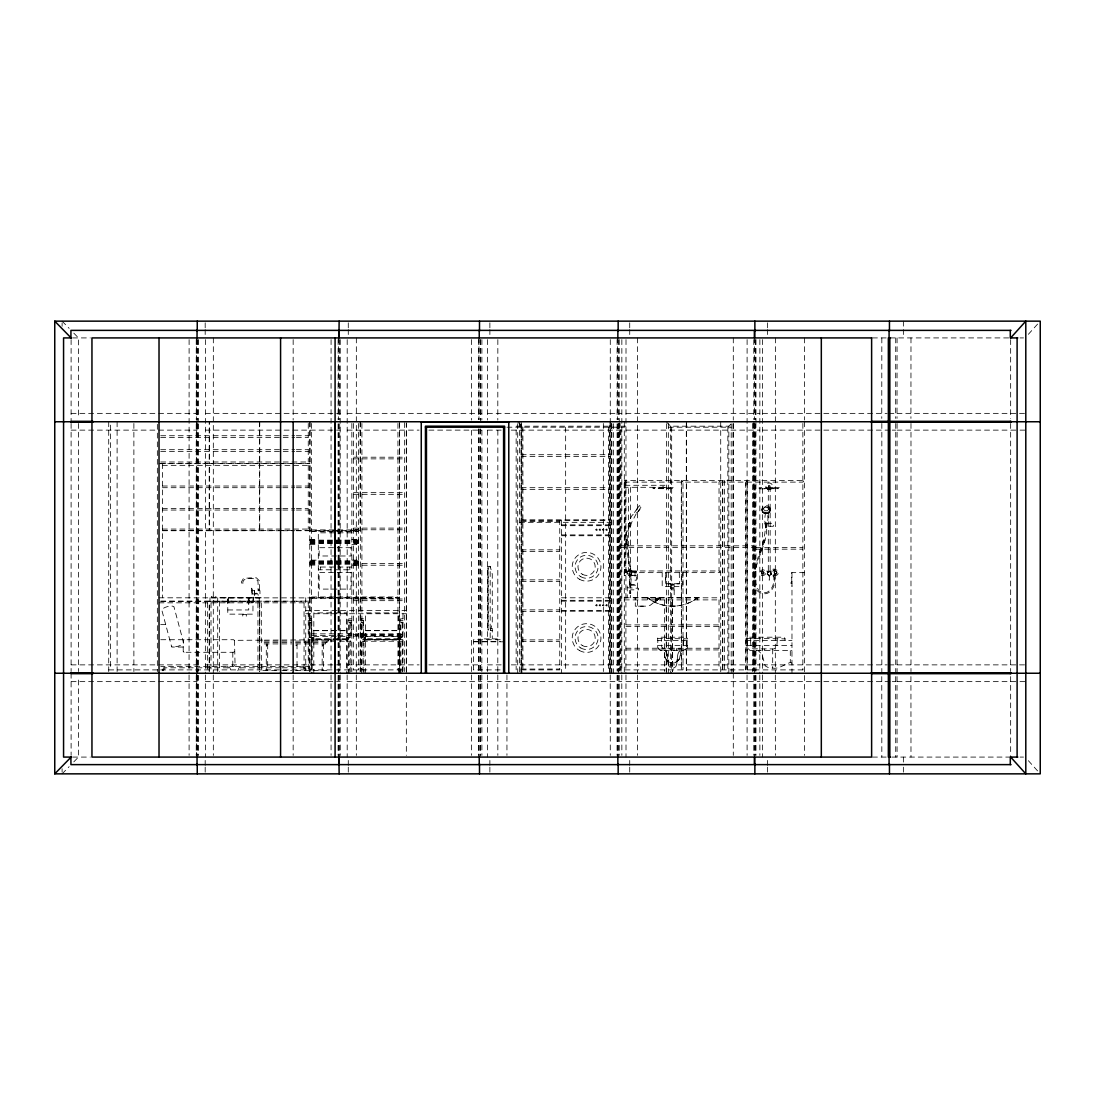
<?xml version="1.0" encoding="UTF-8"?>
<svg xmlns="http://www.w3.org/2000/svg" width="1095" height="1095" viewBox="0 0 1095 1095"><rect width="100%" height="100%" fill="white"/><g stroke="black" fill="none" stroke-linecap="round" stroke-linejoin="round"><path stroke-width="0.75" stroke-dasharray="5 3.75" d="M406.341 671.536L406.341 423.464M629.625 583.963L629.283 566.17L626.408 546.583M765.323 526.093L765.282 523.123L766.965 523.123A1.875 0.794 0 0 1 766.965 523.396C762.873 537.248 771.783 516.238 765.843 512.515C764.57 514.595 764.159 526.832 766.541 525.641C768.895 546.747 745.859 570.892 758.999 590.848C769.511 598.075 776.793 582.992 772.837 574.163M630.72 583.963C633.485 564.609 622.644 544.94 629.461 526.147M626.08 540.013L626.408 546.501L626.217 533.361L628.475 525.696M687.181 640.561L687.058 648.185L682.993 650.622L660.696 650.416L657.616 647.337L657.835 640.561M764.05 572.849L763.804 571.918M679.954 650.622C684.745 666.923 660.217 666.581 665.007 650.622M667.32 655.125L667.17 654.454L668.347 664.473A4.188 4.188 0 0 0 676.683 664.473L677.846 654.454M676.683 664.473L677.6 655.864A10.06 10.06 0 0 1 679.324 651.196L679.749 650.622L678.298 653.085M309.926 665.705L309.091 666.54L235.096 666.513L234.508 640.342L350.811 639.589M234.481 651.457L233.632 652.291L183.221 652.291L183.221 640.561L184.069 639.713M234.481 665.705L233.632 666.54L160.705 666.54M791.548 582.034L790.741 583.101L791.972 583.717M759.574 552.824L763.94 539.835L765.857 525.723M629.625 593.189L630.72 593.189L629.625 593.189L629.625 575.915M635.032 571.303L635.032 580.186L636.455 580.186L636.455 571.303L633.676 571.303L633.102 575.395M764.994 540.081L760.505 553.235M763.995 539.849C759.177 554.932 751.978 570.194 754.852 586.496C755.728 589.808 758.438 592.532 761.75 593.408C771.578 596.104 776.766 583.909 774.042 575.915M634.484 512.515L639.275 505.657L634.553 512.569M162.375 670.742L163.607 667.772L166.577 666.54M237.834 670.742L239.052 667.772L242.022 666.54M767.061 513.158L766.13 513.747L765.186 512.898M629.255 523.342L628.215 525.559L630.419 525.915M629.57 522.958L628.325 525.614L629.611 526.216M629.502 526.284L630.857 523.561M313.813 637.536L312.212 637.536L313.813 637.536L313.813 673.247M348.333 637.536L346.732 637.536L348.333 637.536L348.333 673.247M400.086 637.536L398.484 637.536L400.086 637.536L400.086 673.247M636.222 513.76L631.048 523.656L629.379 522.876C632.048 508.901 636.811 517.292 641.15 506.958L639.302 505.657M766.664 525.915L765.419 525.915L766.965 526.12M766.842 523.259L766.404 526.12M312.65 639.631L313.006 641.218L313.362 639.631M347.17 639.631L347.526 641.218L347.881 639.631M364.402 639.631L364.758 641.218L365.128 639.631M398.922 639.631L399.278 641.218L399.648 639.631M211.882 597.295L215.948 597.295L215.838 596.405L211.595 596.405L211.595 597.295M1028.369 334.317L1038.087 323.545M349.195 673.288L349.195 622.904L349.989 622.658L350.797 622.904L350.797 673.288M361.501 673.288L361.501 622.904L362.294 622.658L363.102 622.904L363.102 673.288M400.948 673.288L400.948 622.904L401.755 622.658L402.549 622.904L402.549 673.288M62.1 773.85L69.122 766.664M73.789 761.874L78.47 757.083L78.47 676.6M609.409 673.247L609.409 426.188L613.611 421.999M628.585 523.643L630.816 524.026M728.846 673.247L728.846 426.188L733.034 421.999M625.984 570.974L624.301 572.644L720.715 572.644L719.032 570.974L624.301 570.974M720.715 480.431L719.032 482.115L719.032 570.974M745.914 669.866L745.914 482.115L747.584 480.431L747.543 669.866M254.724 594.024C256.531 591.368 259.57 595.105 257.818 597.377M660.271 597.377L650.279 605.261L645.284 606.178L635.292 606.178L635.292 597.377M655.275 599.006L660.271 597.802L655.275 601.634L660.271 597.802L655.275 598.431M655.275 601.429L660.271 597.802L655.275 599.512M655.275 601.237L660.271 597.802L655.275 599.964M655.275 601.004L660.271 597.802L655.275 600.361M695.489 599.088L697.57 597.802A41.665 41.665 0 0 1 647.446 597.802C661.75 608.916 683.28 608.916 697.57 597.802L695.489 598.431M768.663 571.303L767.239 573.999L768.909 575.395L771.209 573.999L769.785 571.303M655.275 600.717L660.271 597.802M363.964 637.536L365.566 637.536L363.964 637.536L363.964 673.247M765.775 522.999L766.965 523.396L765.035 523.273L765.624 526.284M311.35 622.904L309.748 622.904L311.35 622.904L311.35 673.288M350.797 622.904L349.195 622.904M363.102 622.904L361.501 622.904M402.549 622.904L400.948 622.904M765.624 523.273L766.377 523.656M790.303 650.622L790.303 662.352L778.559 667.799L774.644 668.306L768.32 667.608L765.227 665.938L762.01 654.427L758.219 650.622M657.835 638.878L657.424 640.561L687.605 640.561L687.181 638.878M683.827 638.878L683.403 640.561M683.827 640.561L683.28 646.858L680.474 648.938L663.159 648.596L661.736 646.858L661.312 640.575M777.299 638.878L776.889 640.561M777.299 640.561L776.752 646.858L773.946 648.938L752.977 648.815L751.019 646.858L750.472 640.561M747.119 638.878L746.708 640.561L791.972 640.561M747.119 640.561L746.899 647.337L749.979 650.416L791.972 650.622M72.585 337.917L90.296 337.917M872.414 337.917L1008.96 337.917M1020.047 337.917L1023.51 337.917M71.107 413.362L197.004 413.362L197.004 423.423M205.354 413.362L340.162 413.362M347.156 413.362L481.841 413.362M487.426 413.362L621.796 413.362M625.97 413.362L759.807 413.362M762.558 413.362L887.196 413.362M888.894 413.362L895.669 413.362M897.024 413.362L1025.125 413.362M521.111 426.188L516.156 426.188L516.156 669.839M517.702 421.999L521.891 426.188L609.409 426.188M610.134 426.188L611.735 426.188M625.902 426.188L620.947 426.188L620.947 673.247M666.472 421.999L670.66 426.188L728.846 426.188M506.944 427.201L624.301 427.201M668.32 427.201L731.2 427.201M71.107 430.13L197.004 430.13L197.004 425.106M205.354 430.13L340.162 430.13M347.156 430.13L419.07 430.13M428.911 430.13L481.841 430.13M487.426 430.13L501.195 430.13M511.31 430.13L621.796 430.13M625.97 430.13L759.807 430.13M762.558 430.13L890.577 430.13M892.274 430.13L895.669 430.13M897.024 430.13L1018.692 430.13M1020.006 430.13L1025.125 430.13M160.705 435.728L294.678 435.728M296.375 435.728L308.256 435.728M160.705 437.398L294.678 437.398M296.375 437.398L308.256 437.398M160.705 449.689L294.678 449.689M296.375 449.689L308.256 449.689M160.705 451.373L294.678 451.373M296.375 451.373L308.256 451.373M521.193 454.712L610.052 454.712M521.193 456.396L610.052 456.396M353.521 457.204L404.657 457.204M353.521 458.873L404.657 458.873M160.705 461.994L309.926 461.994M160.814 463.541L209.2 463.541L209.2 421.876M309.803 463.541L259.748 463.541L259.748 421.876M159.021 463.664L309.926 463.664M162.375 465.348L309.926 465.348M624.301 482.115L745.914 482.115M624.301 482.95L624.301 489.657M624.971 485.29L664.966 485.29L664.966 487.302L624.971 487.302M162.375 486.016L281.114 486.016M282.811 486.016L294.678 486.016M296.375 486.016L308.256 486.016M162.375 487.699L281.114 487.699M282.811 487.699L294.678 487.699M296.375 487.699L308.256 487.699M521.193 487.686L610.052 487.686M760.012 488.822L778.449 488.644M521.193 489.369L610.052 489.369M353.521 492.654L404.657 492.654M353.521 494.324L404.657 494.324M162.375 508.381L281.114 508.381M282.811 508.381L294.678 508.381M296.375 508.381L308.256 508.381M162.375 510.051L281.114 510.051M282.811 510.051L294.678 510.051M296.375 510.051L308.256 510.051M521.193 519.81L610.052 519.81M521.193 520.659L610.052 520.659M521.193 521.507L559.75 521.507M519.509 522.329L611.735 522.329M766.637 523.273L773.426 523.273L773.426 526.284L766.637 526.284M561.434 524.847L611.735 524.847M561.434 525.682L611.735 525.682M353.521 528.105L404.657 528.105M162.375 529.063L309.926 529.063M353.521 529.775L404.657 529.775M311.61 529.898L358.558 529.898M162.375 530.61L209.2 530.61L209.2 463.787M309.803 530.61L259.748 530.61L259.748 463.787M162.375 530.733L281.1 530.733M282.797 530.733L294.664 530.733M296.362 530.733L309.926 530.733M309.926 531.157L360.228 531.157M311.61 531.568L358.558 531.568M351.851 532.813L318.316 532.813L318.316 539.424L309.926 539.424M561.434 534.908L611.735 534.908M561.434 535.742L611.735 535.742M351.851 539.424L360.228 539.424M309.926 540.122L360.228 540.122M309.926 540.807L360.228 540.807M309.926 541.505L360.228 541.505M309.926 542.189L360.228 542.189M309.926 542.874L360.228 542.874M309.926 543.572L360.228 543.572M309.926 544.407L318.316 544.407L318.316 560.134L309.926 560.134M351.851 544.407L360.228 544.407M620.112 545.83L752.566 545.83M620.112 547.5L752.566 547.5M755.92 547.5L802.868 547.5M755.92 549.17L802.868 549.17M521.193 549.841L559.75 549.841M521.193 551.524L559.75 551.524M351.851 560.134L360.228 560.134M309.926 560.818L360.228 560.818M309.926 561.502L360.228 561.502M309.926 562.2L360.228 562.2M309.926 562.885L360.228 562.885M353.521 563.542L404.657 563.542M309.926 563.583L360.228 563.583M309.926 564.267L360.228 564.267M309.926 565.102L318.316 565.102L318.316 597.377M351.851 565.102L360.228 565.102M353.521 565.225L404.657 565.225M490.177 566.334L488.069 566.334L488.069 631.336L490.177 631.336L492.271 623.507L492.271 574.15L490.177 566.334L490.177 638.878M351.728 567.032L318.426 567.032L318.426 569.783L351.728 569.783M488.069 568.004L488.165 629.652M624.301 569.797L626.491 569.797L626.491 575.505L624.301 575.505M773.043 570.632L774.548 570.632L774.548 569.126L773.043 569.126L773.207 571.138M632.937 571.22L628.325 571.138L628.325 575.505L632.937 575.422L632.937 571.22L633.663 571.357M626.491 571.344L628.325 571.48M804.551 572.644L791.548 572.644L791.972 586.4M771.318 573.315A2.094 2.094 0 0 0 768.184 571.508A2.094 2.094 0 0 0 768.184 575.135A2.094 2.094 0 0 0 771.318 573.315L767.212 573.315L769.224 571.357L771.195 573.315A1.971 1.971 0 0 1 768.238 575.026A1.971 1.971 0 0 1 768.238 571.617A1.971 1.971 0 0 1 771.195 573.315M626.491 573.958L628.325 573.821M628.325 574.163L631.678 574.163M632.937 575.286L636.455 575.395M630.843 575.915L629.502 575.915L629.502 574.163M772.837 575.915L774.179 575.915L774.179 574.163M521.193 579.857L559.75 579.857M521.193 581.541L559.75 581.541M679.297 583.717L665.719 583.717L665.719 572.644M670.838 584.388L674.191 584.388L674.191 597.802M630.597 585.223L636.455 585.223L636.455 584.388L627.243 584.388L627.243 597.802M671.673 585.223L673.343 585.223L673.343 584.388M627.243 587.741L638.563 588.302L638.563 589.835L630.597 589.835L630.597 597.802M670.838 587.741L674.191 587.741M670.838 588.302L674.191 588.302M258.146 589.835L259.433 589.835C256.955 594.133 258.817 582.294 257.654 580.569C253.78 577.188 241.215 576.654 242.939 584.47L241.434 584.47L241.434 581.91L243.569 578.242L256.381 577.818L259.406 580.843L259.542 590.178L258.064 590.178M670.838 589.835L674.191 589.835M251.494 590.725L252.507 590.766L252.507 593.983M251.494 593.942L259.967 594.024L259.967 590.698L251.494 590.67L251.494 594.024M311.61 596.967L358.558 596.967M361.911 596.967L397.95 596.967M309.926 597.377L360.228 597.377M360.351 597.678L399.511 597.678L399.511 421.876M159.021 597.802L360.104 597.925L360.104 671.454M360.351 597.925L399.511 597.925L399.511 671.454M561.434 597.802L611.735 597.802M624.301 597.802L720.715 597.802M311.61 598.636L358.558 598.636M361.911 598.636L397.95 598.636M353.521 598.992L404.657 598.992M624.301 599.896L720.715 599.896M561.434 600.32L611.735 600.32M353.521 600.676L404.657 600.676M160.705 601.155L309.926 601.155L296.458 601.278M561.434 601.155L611.735 601.155M160.814 601.278L209.2 601.278L209.2 671.454M259.625 669.894L259.625 601.155L209.446 601.278L209.446 671.454M294.788 601.278L259.748 601.278L259.748 671.454M159.021 602.825L309.926 602.825M227.774 609.956L248.729 609.956L248.729 597.377M521.193 609.874L559.75 609.874M305.738 610.38L406.341 610.38M561.434 610.38L611.735 610.38M561.434 611.215L611.735 611.215M521.193 611.544L559.75 611.544M305.738 613.734L406.341 613.734M402.987 618.839L400.524 618.839L400.524 637.304L402.987 637.304M309.31 620.536L311.774 620.536M348.757 620.536L351.235 620.536M361.063 620.536L363.526 620.536M400.524 620.536L402.987 620.536M309.31 622.206L311.774 622.206M348.757 622.206L351.235 622.206M361.063 622.206L363.526 622.206M400.524 622.206L402.987 622.206M160.705 624.629L165.715 624.629M625.984 624.903L719.032 624.903M625.984 626.586L719.032 626.586M490.957 628.393L492.271 628.393L492.271 638.878M313.827 630.556L346.704 630.556M365.593 630.556L398.457 630.556M490.396 630.501L492.271 630.501M313.827 630.693L346.704 630.693M365.593 630.693L398.457 630.693M311.61 633.854L358.558 633.854M361.911 633.854L397.95 633.854M353.521 634.443L404.657 634.443M311.61 635.524L358.558 635.524M361.911 635.524L397.95 635.524M353.521 636.127L404.657 636.127M313.827 636.469L346.704 636.469M365.593 636.469L398.457 636.469M160.787 639.713L233.632 639.713L234.481 640.561M500.237 639.713L473.41 639.713L473.41 669.894L500.237 669.894M521.193 639.891L559.75 639.891M335.207 640.014L313.827 640.014L313.827 612.885L346.704 612.885L346.732 673.247M336.849 640.014L346.704 640.014M365.593 640.014L398.457 640.014M277.925 641.109L261.431 641.109L261.39 639.713M281.853 641.109L291.571 641.109M295.609 641.109L350.811 641.218M473.41 641.396L500.237 641.396M521.193 641.561L559.75 641.561M473.41 641.807L503.59 641.807M277.925 642.519L262.827 642.519L262.8 641.109M281.839 642.519L291.722 642.519M295.568 642.519L327.035 642.519M277.925 643.915L264.223 643.915L264.196 642.519M281.839 643.915L291.722 643.915M295.568 643.915L325.639 643.915L325.667 642.519M266.441 645.311L267.522 645.311M295.787 645.311L296.868 645.311M322.341 645.311L323.408 645.311M657.424 645.585L687.605 645.585M746.708 645.585L791.972 645.585M183.221 647.049L171.723 647.049L161.759 609.86C163.141 607.164 171.368 604.96 173.9 606.603L183.659 642.984C182.276 645.694 174.05 647.898 171.504 646.242M625.984 648.24L719.032 648.24M625.984 649.924L719.032 649.924M791.972 663.187L790.303 662.352M71.107 664.87L197.004 664.87L197.004 673.247M205.354 664.87L340.162 664.87M347.156 664.87L419.07 664.87M428.911 664.87L481.841 664.87M487.426 664.87L501.195 664.87M511.31 664.87L621.796 664.87M625.97 664.87L759.807 664.87M762.558 664.87L887.196 664.87M888.894 664.87L895.669 664.87M897.024 664.87L1025.125 664.87M280.58 667.799L242.022 667.799A2.929 2.929 0 0 0 239.093 670.742M282.264 667.799L302.384 667.799A2.929 2.929 0 0 1 305.313 670.742M521.193 669.059L559.75 669.059M108.72 669.894L157.351 669.894M160.705 669.894L404.657 669.894M521.193 669.894L559.75 669.894L559.75 520.659M752.566 669.894L620.112 669.894L620.112 423.423M754.25 669.894L804.551 669.894M262.827 670.455L277.706 670.455M281.853 670.455L291.571 670.455M295.609 670.455L327.035 670.455M71.107 681.637L197.004 681.637L197.004 674.931M205.354 681.637L340.162 681.637M347.156 681.637L481.841 681.637M487.426 681.637L621.796 681.637M625.97 681.637L759.807 681.637M762.558 681.637L890.577 681.637M892.274 681.637L895.669 681.637M897.024 681.637L1018.692 681.637M1020.006 681.637L1025.125 681.637M72.585 757.083L90.296 757.083M872.414 757.083L890.303 757.083M892.001 757.083L1010.658 757.083M1020.047 757.083L1023.51 757.083M784.841 638.878L785.266 640.561M750.472 638.878L750.896 640.561M661.188 638.878L661.613 640.561M309.091 639.713L309.926 640.561M184.069 652.291L183.221 651.457M643.312 606.165L638.371 606.178M649.527 598.431L647.446 597.802L649.527 599.088M302.384 666.54L305.341 667.772L306.573 670.742M226.925 666.54L229.895 667.772L231.127 670.742M640.904 507.3L636.578 513.473M668.347 664.542L667.416 655.837A10.06 10.06 0 0 0 665.705 651.196L665.267 650.622L666.718 653.072L666.088 651.799M683.034 482.115L681.364 480.431L681.364 669.839L681.309 482.115L682.993 480.431L683.034 669.866M625.984 482.115L624.301 480.431L804.551 480.431L802.868 482.115L747.543 482.115L745.859 480.431L745.859 669.839M62.1 321.15L69.122 328.336M73.789 333.126L78.47 337.917L78.47 418.399M1028.369 760.683L1038.087 771.455M627.052 539.89L627.449 546.405M1010.658 339.628L1010.658 418.399M1010.658 423.464L1010.658 671.536M1010.658 676.6L1010.658 755.372M910.985 337.917L910.93 418.399M910.985 423.464L910.985 671.536M910.93 676.6L910.985 757.083M903.361 321.15L903.361 327.857M903.361 329.527L903.361 337.917M903.361 757.083L903.361 765.473M903.361 767.143L903.361 773.85M897.079 337.917L897.024 418.399M897.079 423.464L897.079 673.247M897.024 676.6L897.079 757.083M895.724 337.917L895.669 418.399M895.724 423.464L895.724 673.247M895.669 676.6L895.724 757.083M881.831 337.917L881.762 418.399M881.831 423.464L881.831 673.247M881.762 676.6L881.831 757.083M804.551 337.917L804.551 420.042M804.551 421.753L804.551 755.372M802.868 423.423L802.868 669.894M791.972 572.644L791.972 673.247M775.37 337.917L775.315 673.247M775.315 674.931L775.37 755.372M773.426 487.645L765.035 487.645M772.687 648.938L772.687 668.224M770.319 509.093L770.319 510.393A4.188 3.436 0 0 1 764.036 513.363A4.188 3.436 0 0 1 764.036 507.409A4.188 3.436 0 0 1 770.319 510.393M770.155 486.618L770.155 571.138M769.894 510.393L769.894 510.53A3.778 3.093 0 0 1 764.242 513.213A3.778 3.093 0 0 1 764.242 507.861A3.778 3.093 0 0 1 769.894 510.53M769.552 575.395L769.224 580.186L768.909 575.395M768.307 486.618L768.307 571.138M767.622 322.82L767.622 327.857M767.622 329.527L767.622 334.564M767.622 760.436L767.622 765.473M767.622 767.143L767.622 772.18M764.31 648.938L764.31 650.622M762.613 339.628L762.558 673.247M762.558 674.931L762.613 757.083M761.928 509.093L761.928 510.393M759.875 339.628L759.807 673.247M759.807 674.931L759.875 755.372M755.974 339.614L755.974 421.329M755.92 422.588L755.974 671.125M755.974 675.369L755.974 755.386M755.304 339.614L755.304 419.631M755.304 423.874L755.304 671.125M755.304 675.369L755.304 755.386M754.387 337.917L754.387 419.631M754.387 423.874L754.387 672.836M754.387 675.369L754.387 757.083M754.25 422.588L754.25 670.742M753.784 339.614L753.784 419.631M753.784 423.874L753.784 671.125M753.784 675.369L753.784 755.386M753.456 422.629L753.456 670.688M752.566 423.423L752.566 671.577M747.105 339.628L747.05 673.247M747.05 674.931L747.105 755.372M733.294 337.917L733.294 420.042M733.294 423.464L733.294 671.536M733.294 673.247L733.294 755.372M733.034 423.71L733.034 673.247M731.2 423.847L731.2 673.247M727.846 427.201L727.846 673.247M724.493 480.431L724.493 671.577M722.809 480.431L722.809 671.577M722.385 480.431L722.385 671.577M720.715 421.753L720.715 673.247M719.032 599.896L719.032 669.894M699.253 597.802L633.608 597.802M697.57 597.377L697.666 599.896M686.469 422.629L686.469 670.688M686.305 422.629L686.305 670.688M682.815 572.644L682.815 586.4L662.201 586.4L662.201 572.644M679.297 572.644L679.461 583.881L665.555 583.881L665.555 572.644M676.696 648.938L676.696 650.622M675.026 606.096L669.989 606.096M672.631 600.019L672.631 671.454M672.344 488.644L653.893 488.644M672.385 600.019L672.385 671.454M671.673 427.201L671.673 673.247M670.66 426.188L670.66 673.247M668.32 423.847L668.32 673.247M667.307 487.645L658.93 487.645M666.472 423.71L666.472 673.247M666.225 597.802L666.225 671.454M664.542 599.896L664.542 671.454M664.035 487.384L663.118 486.618L662.201 487.384M660.353 597.802L660.353 599.896M647.446 597.377L647.364 599.896M637.591 337.917L637.536 673.247M637.536 674.931L637.591 755.372M635.209 597.802L635.209 599.896M631.678 571.138L631.678 575.505M630.843 574.163L630.72 593.189M630.597 584.388L630.597 587.741M630.419 571.138L630.419 487.302L629.502 486.618L628.585 487.302L628.585 571.138M629.721 322.82L629.721 327.857M629.721 329.527L629.721 334.564M629.721 760.436L629.721 765.473M629.721 767.143L629.721 772.18M627.654 571.344L627.654 573.958M626.011 339.628L625.902 673.247M625.97 674.931L626.011 757.083M625.697 482.115L625.697 570.974M624.588 482.115L624.588 570.974M624.301 421.999L624.301 673.247M624.287 571.535L624.287 573.766M621.85 339.628L621.796 673.247M621.796 674.931L621.85 755.372M619.318 422.629L619.318 670.688M619.236 339.614L619.236 421.329M619.236 423.874L619.236 671.125M619.236 675.369L619.236 755.386M618.634 339.614L618.634 419.631M618.634 423.874L618.634 672.836M618.634 675.369L618.634 757.083M618.442 423.464L618.442 671.536M617.635 337.917L617.635 419.631M617.635 423.874L617.635 671.125M617.635 675.369L617.635 757.083M617.087 339.614L617.087 419.631M617.087 423.874L617.087 671.125M617.087 675.369L617.087 755.386M613.611 423.71L613.611 673.247M611.763 423.847L611.763 673.247M611.735 423.464L611.735 673.247M610.285 339.628L610.23 673.247M610.23 674.931L610.285 755.372M610.052 421.753L610.134 673.247M608.409 427.201L608.409 669.839M603.345 423.464L603.345 671.536M565.65 427.201L565.65 669.839M561.434 520.659L561.434 673.247M522.904 427.201L522.904 669.839M521.891 426.188L521.891 673.247M521.193 421.753L521.193 671.577M521.111 423.71L521.111 673.247M519.509 421.753L519.55 673.247M517.702 423.71L517.702 673.247M506.944 674.958L506.944 755.372M497.842 339.628L497.801 420.069M497.842 430.308L497.801 673.247M497.801 674.931L497.842 755.372M497.226 639.713L497.226 638.878L483.114 638.878L483.114 639.713M489.876 322.82L489.876 327.857M489.876 329.527L489.876 334.564M489.876 760.436L489.876 765.473M489.876 767.143L489.876 772.18M487.48 339.628L487.426 420.069M487.48 430.308L487.426 673.247M487.426 674.931L487.48 757.083M481.896 339.628L481.841 420.069M481.896 430.308L481.841 673.247M481.841 674.931L481.896 755.372M480.568 339.614L480.568 421.329M480.568 428.994L480.568 671.125M480.568 675.369L480.568 755.386M480.021 339.614L480.021 419.631M480.021 428.994L480.021 672.836M480.021 675.369L480.021 757.083M478.953 337.917L478.953 419.631M478.953 428.994L478.953 672.836M478.953 675.369L478.953 757.083M478.46 339.614L478.46 419.631M478.46 428.994L478.46 671.125M478.46 675.369L478.46 755.386M471.534 339.628L471.48 420.069M471.534 430.308L471.48 673.247M471.48 674.931L471.534 755.372M406.341 422.629L406.341 755.372M404.657 422.629L404.657 671.577M402.987 613.734L402.987 673.247M399.634 423.423L399.634 673.247M398.484 673.247L398.457 612.885L365.593 612.885L365.566 673.247M397.95 423.423L397.95 669.894M361.911 423.423L361.911 669.894M360.351 421.876L360.351 671.454M360.104 421.876L360.104 530.61L310.049 530.61L310.049 421.876M358.558 423.423L358.558 669.894M356.34 337.917L356.299 673.247M356.299 674.931L356.34 755.372M353.521 423.423L353.521 669.894M351.851 423.423L351.851 671.577M349.798 567.032L349.798 569.783M348.278 322.82L348.278 327.857M348.278 329.527L348.278 334.564M348.278 760.436L348.278 765.473M348.278 767.143L348.278 772.18M347.197 339.628L347.156 673.247M347.156 674.931L347.197 757.083M340.189 339.614L340.162 673.247M340.162 674.931L340.189 755.386M339.696 339.614L339.696 419.631M339.696 423.874L339.696 671.125M339.696 675.369L339.696 757.083M338.533 337.917L338.533 419.631M338.533 423.874L338.533 672.836M338.533 675.369L338.533 757.083M338.109 339.614L338.109 419.631M338.109 423.874L338.109 671.125M338.109 675.369L338.109 755.386M331.073 339.628L331.032 673.247M331.032 674.931L331.073 755.372M328.459 639.713L328.459 641.109M327.761 639.713L327.761 641.109M327.063 641.109L327.063 642.519M323.572 643.915L323.572 670.455L322.874 669.757L322.176 670.455L322.176 643.915M320.356 567.032L320.356 569.783M312.212 637.536L312.212 673.247M311.61 423.423L311.61 669.894M310.049 597.925L310.049 671.454M309.803 421.876L309.748 673.288M309.091 613.734L309.091 669.853M308.256 423.423L308.256 461.994M308.256 465.348L308.256 529.063M308.256 602.825L308.256 669.894M305.738 597.802L305.738 669.894M304.054 602.825L304.054 669.894M297.032 643.915L297.032 670.455M293.159 339.628L293.159 420.042M293.159 674.958L293.159 755.372M267.686 643.915L267.686 670.455L266.988 669.757L266.29 670.455L266.29 643.915M262.088 639.713L262.088 641.109M261.308 597.802L223.572 597.802M261.308 602.825L261.308 669.894M259.748 597.802L209.446 597.802M259.501 421.876L259.501 463.541L209.446 463.541L209.446 421.876M259.501 463.787L259.501 530.61L209.446 530.61L209.446 463.787M259.501 601.278L259.501 671.454M259.228 597.802L259.228 601.744L209.98 601.744L209.98 597.802M257.955 602.825L257.955 669.894M254.519 590.698L254.724 597.377M254.423 590.67L254.423 594.024M253.328 597.213L253.342 602.825M253.054 597.213L252.918 614.144L227.774 614.144L227.774 597.377M252.794 601.155L252.726 602.825M252.343 601.155L252.288 602.825M251.782 601.155L251.823 602.825M249.154 597.802L249.154 602.825M248.866 601.155L248.866 602.825M248.538 601.155L248.538 602.825M248.278 597.802L248.278 602.825M248.1 601.155L248.1 602.825M247.593 601.155L247.593 602.825M232.797 652.291L232.797 664.87A1.67 1.67 0 0 1 231.127 666.54M228.91 601.155L228.91 602.825M228.376 597.802L228.376 602.825M228.171 601.155L228.171 602.825M227.965 601.155L227.828 602.825M227.418 601.155L227.418 602.825L227.349 597.802M219.383 601.155L219.383 671.454M217.713 597.802L217.713 671.454M213.333 337.917L213.292 673.247M213.292 674.931L213.333 755.372M211.006 602.825L211.006 669.894M207.653 602.825L207.653 669.894M205.395 339.628L205.354 673.247M205.354 674.931L205.395 757.083M205.189 322.82L205.189 327.857M205.189 329.527L205.189 334.564M205.189 760.436L205.189 765.473M205.189 767.143L205.189 772.18M198.277 339.614L198.277 421.329M198.277 423.874L198.277 671.125M198.277 675.369L198.277 755.386M197.839 339.614L197.839 419.631M197.839 423.874L197.839 672.836M197.839 675.369L197.839 757.083M197.045 339.628L197.045 420.042M197.045 423.464L197.045 673.247M197.045 674.958L197.045 755.372M196.607 337.917L196.607 419.631M196.607 422.164L196.607 671.125M196.607 673.671L196.607 755.386M196.238 339.614L196.238 419.631M196.238 423.874L196.238 671.125M196.238 675.369L196.238 755.386M189.106 339.628L189.065 673.247M189.065 674.931L189.106 755.372M162.375 463.664L162.375 597.802M157.351 424.34L157.351 671.577M133.877 423.464L133.877 671.536M117.11 421.753L117.11 671.536M110.403 425.12L110.403 669.894M108.72 421.753L108.72 671.577M78.47 423.464L78.47 671.536M71.107 339.628L71.107 421.753M71.107 423.464L71.107 671.536M71.107 673.247L71.107 755.372M62.1 322.847L62.1 326.269M62.1 768.731L62.1 772.153M163.634 670.742A2.929 2.929 0 0 1 166.577 667.799L226.925 667.799A2.929 2.929 0 0 1 229.868 670.742M680.05 655.645A7.542 7.542 0 0 1 672.508 663.187A7.542 7.542 0 0 1 664.966 655.645M662.037 650.622A4.613 4.613 0 0 1 657.424 646.009M687.605 646.009A4.613 4.613 0 0 1 682.993 650.622M595.803 529.829C598.157 532.457 597.008 526.9 595.803 529.829M595.803 605.289C598.048 607.971 597.158 602.359 595.803 605.289M599.157 529.829C601.442 532.471 600.525 526.859 599.157 529.829M599.157 605.289C601.292 608.026 600.717 602.305 599.157 605.289M602.51 529.829C604.7 532.54 604.002 526.804 602.51 529.829M602.51 605.289C604.768 607.971 603.838 602.332 602.51 605.289M605.863 529.829C607.971 532.581 607.383 526.859 605.863 529.829M605.863 605.289C608.108 607.985 607.205 602.291 605.863 605.289M657.424 638.33L687.605 638.878L686.346 637.208L658.684 637.208L657.424 638.33M746.708 638.33L785.266 638.878L784.006 637.208L747.953 637.208L746.708 638.33M313.813 638.098L312.362 638.796L312.65 637.523L313.813 638.098M348.333 638.098L346.882 638.796L347.17 637.523L348.333 638.098M365.566 638.098L364.129 638.796L364.402 637.523L365.566 638.098M400.086 638.098L398.648 638.796L398.922 637.523L400.086 638.098M768.361 485.797C768.567 489.793 771.92 483.99 768.361 485.797M761.928 572.069L762.353 573.67L763.954 573.232L763.53 571.631L761.928 572.069M774.494 572.069L774.931 573.67L776.533 573.232L776.109 571.631L774.494 572.069M762.188 571.344L761.436 572.644L762.188 573.958L763.694 573.958L764.447 572.644L763.694 571.344L762.188 571.344M774.767 571.344L774.001 572.644L774.767 573.958L776.273 573.958L777.026 572.644L776.273 571.344L774.767 571.344M771.236 574.163L769.224 575.505L767.212 574.163L762.941 574.163A1.506 1.506 0 0 1 761.436 572.644A1.506 1.506 0 0 1 762.941 571.138L775.52 571.138A1.506 1.506 0 0 1 777.026 572.644A1.506 1.506 0 0 1 775.52 574.163L771.236 574.163M252.233 590.67L251.658 588.166L252.206 590.684M673.179 487.645L653.058 487.645L653.058 488.644L673.179 488.644L673.179 487.645M779.284 487.645L759.163 487.645L759.163 488.644L779.284 488.644L779.284 487.645M351.002 547.705L319.151 547.705L319.151 555.986L351.002 555.986L351.002 547.705M630.925 569.126L629.42 569.126L629.42 570.632L630.925 570.632L630.925 569.126M351.002 572.548L319.151 572.548L319.151 589.096L351.002 589.096L351.002 572.548M246.293 614.569L242.775 614.569L242.775 616.239L246.293 616.239L246.293 614.569M311.774 618.839L309.31 618.839L309.31 637.304L311.774 637.304L311.774 618.839M351.235 618.839L348.757 618.839L348.757 637.304L351.235 637.304L351.235 618.839M363.526 618.839L361.063 618.839L361.063 637.304L363.526 637.304L363.526 618.839M346.704 639.042L313.827 639.042L346.704 639.069M398.457 639.042L365.593 639.042L398.457 639.069M402.577 639.589L361.473 639.589L361.473 641.218L402.577 641.218L402.577 639.589M628.749 526.093A1.506 1.506 0 0 0 631.007 524.779A1.506 1.506 0 0 0 628.749 523.478A1.506 1.506 0 0 0 628.749 526.093M767.554 489.205A3.353 3.353 0 0 0 772.577 486.303A3.353 3.353 0 0 0 767.554 483.401A3.353 3.353 0 0 0 767.554 489.205M764.036 512.063A4.188 3.436 0 0 0 770.319 509.093A4.188 3.436 0 0 0 764.036 506.109A4.188 3.436 0 0 0 764.036 512.063M762.859 511.926A3.778 3.093 0 0 0 769.388 511.926A3.778 3.093 0 0 0 766.13 507.3A3.778 3.093 0 0 0 762.859 511.926M764.871 510.585A2.518 2.067 0 0 0 768.635 508.805A2.518 2.067 0 0 0 764.871 507.012A2.518 2.067 0 0 0 764.871 510.585M774.097 575.121A2.847 2.847 0 0 0 778.367 572.644A2.847 2.847 0 0 0 774.097 570.18A2.847 2.847 0 0 0 774.097 575.121M761.518 575.121A2.847 2.847 0 0 0 765.788 572.644A2.847 2.847 0 0 0 761.518 570.18A2.847 2.847 0 0 0 761.518 575.121M580.829 576.736A11.498 11.498 0 0 0 598.075 566.772A11.498 11.498 0 0 0 580.829 556.821A11.498 11.498 0 0 0 580.829 576.736M582.266 574.245A8.623 8.623 0 0 0 595.201 566.772A8.623 8.623 0 0 0 582.266 559.312A8.623 8.623 0 0 0 582.266 574.245M579.392 579.214A14.372 14.372 0 0 0 600.95 566.772A14.372 14.372 0 0 0 579.392 554.33A14.372 14.372 0 0 0 579.392 579.214M580.829 647.994A11.498 11.498 0 0 0 598.075 638.043A11.498 11.498 0 0 0 580.829 628.078A11.498 11.498 0 0 0 580.829 647.994M582.266 645.502A8.623 8.623 0 0 0 595.201 638.043A8.623 8.623 0 0 0 582.266 630.569A8.623 8.623 0 0 0 582.266 645.502M579.392 650.485A14.372 14.372 0 0 0 600.95 638.043A14.372 14.372 0 0 0 579.392 625.601A14.372 14.372 0 0 0 579.392 650.485"/><path stroke-width="1.5" d="M335.084 673.247L335.084 421.753M1010.302 422.164L1010.302 421.329M1010.658 337.917L1025.796 321.15L1025.796 773.85L1010.658 757.083M54.75 773.85L54.75 321.15L1040.25 321.15L1040.25 773.85L54.75 773.85L71.107 757.083M1011.027 330.375L70.929 330.375L70.929 337.917M71.298 337.917L63.565 337.917L63.565 757.083L71.298 757.083M890.577 337.917L888.346 337.917L888.346 421.329M1017.83 337.917L1010.302 337.917L1010.302 330.375M92.938 421.329L70.929 421.329L70.929 422.164L92.938 422.164M871.291 421.329L889.017 421.329L889.085 330.375M1011.027 421.329L889.852 421.329L889.852 337.917M54.75 421.753L71.298 421.753M91.953 421.753L871.62 421.753M881.831 421.753L897.079 421.753M1010.302 421.753L1040.25 421.753M871.291 422.164L889.017 422.164L889.017 672.836L871.291 672.836M1011.027 422.164L889.852 422.164L889.852 672.836L1011.027 672.836M425.449 427.201L504.59 427.201M92.938 672.836L70.929 672.836L70.929 673.671L92.938 673.671M54.75 673.247L71.298 673.247M91.953 673.247L871.62 673.247M881.831 673.247L897.079 673.247M1010.302 673.247L1040.25 673.247M871.291 673.671L889.017 673.671L889.085 764.625M1011.027 673.671L889.852 673.671L889.852 757.083M890.577 757.083L888.346 757.083L888.346 673.671M1017.83 757.083L1010.302 757.083L1010.302 764.625M1011.027 764.625L70.929 764.625L70.929 757.083M54.75 321.15L71.107 337.917M1017.104 337.917L1017.104 757.083M1010.302 672.836L1010.302 673.671M889.455 321.15L889.455 331.21M889.455 763.79L889.455 773.85M888.346 422.164L888.346 672.836M821.318 337.917L821.318 757.083M754.866 321.15L754.866 331.21M754.866 763.79L754.866 773.85M618.155 321.15L618.155 331.21M618.155 763.79L618.155 773.85M617.881 330.375L617.84 337.917M617.84 757.083L617.881 764.625M508.778 673.247L508.778 421.999L421.26 421.999L421.26 673.247M504.59 673.247L504.59 426.188L425.449 426.188L425.449 673.247M503.59 427.201L503.59 673.247M479.5 321.15L479.5 331.21M479.5 763.79L479.5 773.85M479.227 330.375L479.268 337.917M479.227 757.083L479.268 764.625M426.461 427.201L426.461 673.247M339.135 321.15L338.93 337.917L338.889 330.375M339.135 773.85L338.93 757.083L338.889 764.625M335.084 337.917L335.084 757.083M293.159 421.753L293.159 673.247M280.58 337.917L280.58 757.083M197.251 321.15L197.251 331.21M197.251 763.79L197.251 773.85M197.059 330.375L197.032 337.917M197.059 757.083L197.032 764.625M159.021 337.917L159.021 757.083M871.62 337.917L91.953 337.917L91.953 757.083L871.62 757.083L871.62 337.917M754.564 337.917L754.564 330.375L754.537 337.917M754.564 764.625L754.564 757.083L754.537 764.625"/></g></svg>
